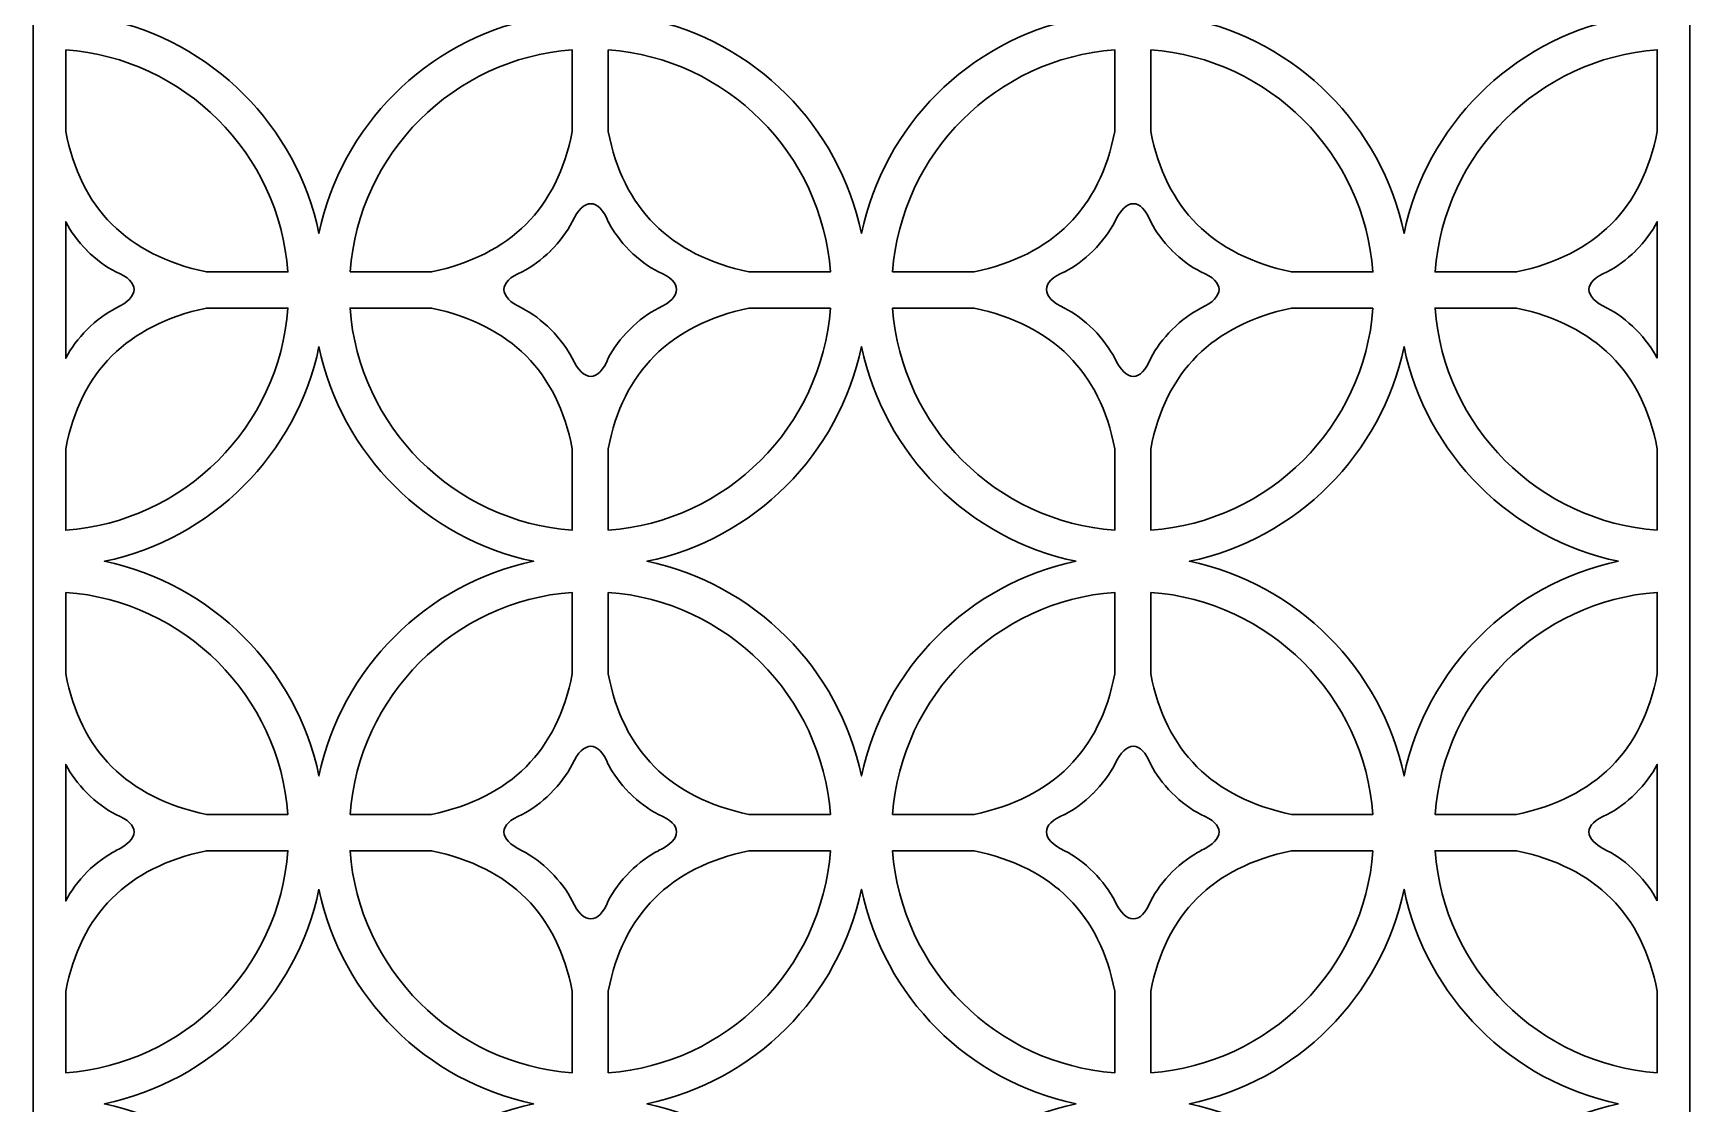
# Model space of a CAD drawing. Header units: centimetres. Extents: x -27 to -21.1, y -2.9 to 9.
# Drawn here: x -27 to -21.08, y 3.05 to 6.88 of the extents above; entities that cross this region are included whole.
import ezdxf

# ---------------------------------------------------------------- set-up
doc = ezdxf.new("R2010")
doc.units = ezdxf.units.CM
doc.header["$MEASUREMENT"] = 0
doc.layers.add('layer 1', color=7, linetype='Continuous')

msp = doc.modelspace()

# ---------------------------------------------------------------- linework, layer by layer
at = {"layer": 'layer 1', "color": 250, "lineweight": 30}
for points, knots in [([(-21.08395, -2.83901), (-21.08395, -2.83901), (-21.08395, -2.7773), (-21.08395, -2.7773), (-21.08395, -2.7773), (-21.08395, -2.7773), (-21.08395, 8.88412), (-21.08395, 8.88412), (-21.08395, 8.88412), (-21.08395, 8.88412), (-21.08395, 9.00077), (-21.08395, 9.00077), (-21.08395, 9.00077), (-21.08395, 9.00077), (-21.2006, 9.00077), (-21.2006, 9.00077), (-21.2006, 9.00077), (-21.2006, 9.00077), (-26.88249, 9.00077), (-26.88249, 9.00077), (-26.88249, 9.00077), (-26.88249, 9.00077), (-26.99914, 9.00077), (-26.99914, 9.00077), (-26.99914, 9.00077), (-26.99914, 9.00077), (-26.99914, -2.89395), (-26.99914, -2.89395), (-26.99914, -2.89395), (-26.99914, -2.89395), (-26.88249, -2.89395), (-26.88249, -2.89395), (-26.88249, -2.89395), (-26.88249, -2.89395), (-21.08395, -2.89395), (-21.08395, -2.89395), (-21.08395, -2.89395), (-21.08395, -2.89395), (-21.08395, -2.83901), (-21.08395, -2.83901)], [0, 0, 0, 0, 0.0909091, 0.0909091, 0.0909091, 0.0909091, 0.1818182, 0.1818182, 0.1818182, 0.1818182, 0.2727273, 0.2727273, 0.2727273, 0.2727273, 0.3636364, 0.3636364, 0.3636364, 0.3636364, 0.4545455, 0.4545455, 0.4545455, 0.4545455, 0.5454545, 0.5454545, 0.5454545, 0.5454545, 0.6363636, 0.6363636, 0.6363636, 0.6363636, 0.7272727, 0.7272727, 0.7272727, 0.7272727, 0.8181818, 0.8181818, 0.8181818, 0.8181818, 1, 1, 1, 1]), ([(-25.97855, 7.6927), (-25.89875, 7.30869), (-25.59629, 7.00619), (-25.21228, 6.92638), (-25.21228, 6.92638), (-25.59629, 6.84657), (-25.89875, 6.54406), (-25.97855, 6.16006), (-25.97855, 6.16006), (-26.05834, 6.54409), (-26.36085, 6.84656), (-26.74488, 6.92637), (-26.74488, 6.92637), (-26.36085, 7.00616), (-26.05834, 7.30866), (-25.97855, 7.6927)], [0, 0, 0, 0, 0.2, 0.2, 0.2, 0.2, 0.4, 0.4, 0.4, 0.4, 0.6, 0.6, 0.6, 0.6, 1, 1, 1, 1]), ([(-23.27524, 6.92637), (-23.65925, 6.84656), (-23.96177, 6.54409), (-24.04156, 6.16006), (-24.04156, 6.16006), (-24.12136, 6.54406), (-24.42382, 6.84657), (-24.80783, 6.92638), (-24.80783, 6.92638), (-24.42382, 7.00619), (-24.12136, 7.30869), (-24.04156, 7.6927), (-24.04156, 7.6927), (-23.96177, 7.30867), (-23.65926, 7.00616), (-23.27524, 6.92637)], [0, 0, 0, 0, 0.2, 0.2, 0.2, 0.2, 0.4, 0.4, 0.4, 0.4, 0.6, 0.6, 0.6, 0.6, 1, 1, 1, 1]), ([(-21.33823, 6.92637), (-21.72224, 6.84656), (-22.02476, 6.54409), (-22.10455, 6.16006), (-22.10455, 6.16006), (-22.18435, 6.54406), (-22.48681, 6.84657), (-22.87082, 6.92638), (-22.87082, 6.92638), (-22.48681, 7.00619), (-22.18435, 7.30869), (-22.10455, 7.6927), (-22.10455, 7.6927), (-22.02475, 7.30867), (-21.72225, 7.00616), (-21.33823, 6.92637)], [0, 0, 0, 0, 0.2, 0.2, 0.2, 0.2, 0.4, 0.4, 0.4, 0.4, 0.6, 0.6, 0.6, 0.6, 1, 1, 1, 1]), ([(-26.88249, 6.81555), (-26.45903, 6.78409), (-26.12083, 6.4459), (-26.08938, 6.02244), (-26.08938, 6.02244), (-26.08938, 6.02244), (-26.3806, 6.02244), (-26.3806, 6.02244), (-26.3806, 6.02244), (-26.66291, 6.08249), (-26.8302, 6.24978), (-26.88249, 6.52434), (-26.88249, 6.52434), (-26.88249, 6.52434), (-26.88249, 6.81555), (-26.88249, 6.81555)], [0, 0, 0, 0, 0.2, 0.2, 0.2, 0.2, 0.4, 0.4, 0.4, 0.4, 0.6, 0.6, 0.6, 0.6, 1, 1, 1, 1]), ([(-25.86771, 6.02244), (-25.86771, 6.02244), (-25.5765, 6.02244), (-25.5765, 6.02244), (-25.5765, 6.02244), (-25.2942, 6.08249), (-25.1269, 6.24978), (-25.07461, 6.52434), (-25.07461, 6.52434), (-25.07461, 6.52434), (-25.07461, 6.81555), (-25.07461, 6.81555), (-25.07461, 6.81555), (-25.49807, 6.78409), (-25.83626, 6.4459), (-25.86771, 6.02244)], [0, 0, 0, 0, 0.2, 0.2, 0.2, 0.2, 0.4, 0.4, 0.4, 0.4, 0.6, 0.6, 0.6, 0.6, 1, 1, 1, 1]), ([(-24.94548, 6.81555), (-24.94548, 6.81555), (-24.94548, 6.52434), (-24.94548, 6.52434), (-24.94548, 6.52434), (-24.89319, 6.24978), (-24.7259, 6.08249), (-24.44359, 6.02244), (-24.44359, 6.02244), (-24.44359, 6.02244), (-24.15237, 6.02244), (-24.15237, 6.02244), (-24.15237, 6.02244), (-24.18383, 6.4459), (-24.52202, 6.78409), (-24.94548, 6.81555)], [0, 0, 0, 0, 0.2, 0.2, 0.2, 0.2, 0.4, 0.4, 0.4, 0.4, 0.6, 0.6, 0.6, 0.6, 1, 1, 1, 1]), ([(-23.9307, 6.02244), (-23.9307, 6.02244), (-23.6395, 6.02244), (-23.6395, 6.02244), (-23.6395, 6.02244), (-23.35719, 6.08249), (-23.1899, 6.24978), (-23.13761, 6.52434), (-23.13761, 6.52434), (-23.13761, 6.52434), (-23.13761, 6.81555), (-23.13761, 6.81555), (-23.13761, 6.81555), (-23.56106, 6.78409), (-23.89925, 6.4459), (-23.9307, 6.02244)], [0, 0, 0, 0, 0.2, 0.2, 0.2, 0.2, 0.4, 0.4, 0.4, 0.4, 0.6, 0.6, 0.6, 0.6, 1, 1, 1, 1]), ([(-23.00847, 6.81555), (-23.00847, 6.81555), (-23.00847, 6.52434), (-23.00847, 6.52434), (-23.00847, 6.52434), (-22.95618, 6.24978), (-22.78889, 6.08249), (-22.50658, 6.02244), (-22.50658, 6.02244), (-22.50658, 6.02244), (-22.21537, 6.02244), (-22.21537, 6.02244), (-22.21537, 6.02244), (-22.24682, 6.4459), (-22.58501, 6.78409), (-23.00847, 6.81555)], [0, 0, 0, 0, 0.2, 0.2, 0.2, 0.2, 0.4, 0.4, 0.4, 0.4, 0.6, 0.6, 0.6, 0.6, 1, 1, 1, 1]), ([(-21.2006, 6.52434), (-21.25289, 6.24978), (-21.42018, 6.08249), (-21.70249, 6.02244), (-21.70249, 6.02244), (-21.70249, 6.02244), (-21.9937, 6.02244), (-21.9937, 6.02244), (-21.9937, 6.02244), (-21.96224, 6.4459), (-21.62405, 6.78409), (-21.2006, 6.81555), (-21.2006, 6.81555), (-21.2006, 6.81555), (-21.2006, 6.52434), (-21.2006, 6.52434)], [0, 0, 0, 0, 0.2, 0.2, 0.2, 0.2, 0.4, 0.4, 0.4, 0.4, 0.6, 0.6, 0.6, 0.6, 1, 1, 1, 1]), ([(-25.07461, 6.2015), (-25.0338, 6.28757), (-24.98065, 6.28779), (-24.94548, 6.2015), (-24.94548, 6.2015), (-24.94548, 6.2015), (-24.94547, 6.20148), (-24.94547, 6.20148), (-24.94547, 6.20148), (-24.94547, 6.20148), (-24.94547, 6.2015), (-24.94547, 6.2015), (-24.94547, 6.2015), (-24.94547, 6.2015), (-24.94511, 6.20076), (-24.94511, 6.20076), (-24.94511, 6.20076), (-24.92813, 6.16729), (-24.90194, 6.13173), (-24.87084, 6.10009), (-24.87084, 6.10009), (-24.87084, 6.10009), (-24.87083, 6.10007), (-24.87083, 6.10007), (-24.87083, 6.10007), (-24.87083, 6.10007), (-24.87035, 6.09958), (-24.87035, 6.09958), (-24.87035, 6.09958), (-24.83785, 6.06718), (-24.80098, 6.03986), (-24.76641, 6.02245), (-24.76641, 6.02245), (-24.68012, 5.98729), (-24.68035, 5.93414), (-24.76641, 5.89332), (-24.76641, 5.89332), (-24.76641, 5.89332), (-24.76641, 5.89331), (-24.76641, 5.89331), (-24.76641, 5.89331), (-24.76641, 5.89331), (-24.76644, 5.8933), (-24.76644, 5.8933), (-24.76644, 5.8933), (-24.76644, 5.8933), (-24.76643, 5.8933), (-24.76643, 5.8933), (-24.76643, 5.8933), (-24.80047, 5.8761), (-24.83685, 5.84931), (-24.86903, 5.81751), (-24.86903, 5.81751), (-24.90114, 5.78517), (-24.92818, 5.74859), (-24.94546, 5.71426), (-24.94546, 5.71426), (-24.98063, 5.62796), (-25.03377, 5.62819), (-25.07459, 5.71426), (-25.07459, 5.71426), (-25.07459, 5.71426), (-25.0746, 5.71426), (-25.0746, 5.71426), (-25.0746, 5.71426), (-25.0746, 5.71426), (-25.07461, 5.71428), (-25.07461, 5.71428), (-25.07461, 5.71428), (-25.07461, 5.71428), (-25.07461, 5.71427), (-25.07461, 5.71427), (-25.07461, 5.71427), (-25.09182, 5.74832), (-25.11861, 5.78469), (-25.15041, 5.81687), (-25.15041, 5.81687), (-25.18275, 5.84899), (-25.21933, 5.87602), (-25.25366, 5.8933), (-25.25366, 5.8933), (-25.33973, 5.93412), (-25.33995, 5.98727), (-25.25366, 6.02244), (-25.25366, 6.02244), (-25.25366, 6.02244), (-25.25364, 6.02244), (-25.25364, 6.02244), (-25.25364, 6.02244), (-25.25364, 6.02244), (-25.25366, 6.02244), (-25.25366, 6.02244), (-25.25366, 6.02244), (-25.25366, 6.02244), (-25.25293, 6.0228), (-25.25293, 6.0228), (-25.25293, 6.0228), (-25.21945, 6.03976), (-25.18389, 6.06597), (-25.15223, 6.09708), (-25.15223, 6.09708), (-25.15223, 6.09708), (-25.15218, 6.09713), (-25.15218, 6.09713), (-25.15218, 6.09713), (-25.15218, 6.09713), (-25.15172, 6.0976), (-25.15172, 6.0976), (-25.15172, 6.0976), (-25.1193, 6.13011), (-25.09201, 6.16694), (-25.07461, 6.2015)], [0, 0, 0, 0, 0.0344828, 0.0344828, 0.0344828, 0.0344828, 0.0689655, 0.0689655, 0.0689655, 0.0689655, 0.1034483, 0.1034483, 0.1034483, 0.1034483, 0.137931, 0.137931, 0.137931, 0.137931, 0.1724138, 0.1724138, 0.1724138, 0.1724138, 0.2068966, 0.2068966, 0.2068966, 0.2068966, 0.2413793, 0.2413793, 0.2413793, 0.2413793, 0.2758621, 0.2758621, 0.2758621, 0.2758621, 0.3103448, 0.3103448, 0.3103448, 0.3103448, 0.3448276, 0.3448276, 0.3448276, 0.3448276, 0.3793103, 0.3793103, 0.3793103, 0.3793103, 0.4137931, 0.4137931, 0.4137931, 0.4137931, 0.4482759, 0.4482759, 0.4482759, 0.4482759, 0.4827586, 0.4827586, 0.4827586, 0.4827586, 0.5172414, 0.5172414, 0.5172414, 0.5172414, 0.5517241, 0.5517241, 0.5517241, 0.5517241, 0.5862069, 0.5862069, 0.5862069, 0.5862069, 0.6206897, 0.6206897, 0.6206897, 0.6206897, 0.6551724, 0.6551724, 0.6551724, 0.6551724, 0.6896552, 0.6896552, 0.6896552, 0.6896552, 0.7241379, 0.7241379, 0.7241379, 0.7241379, 0.7586207, 0.7586207, 0.7586207, 0.7586207, 0.7931034, 0.7931034, 0.7931034, 0.7931034, 0.8275862, 0.8275862, 0.8275862, 0.8275862, 0.862069, 0.862069, 0.862069, 0.862069, 0.8965517, 0.8965517, 0.8965517, 0.8965517, 0.9310345, 0.9310345, 0.9310345, 0.9310345, 1, 1, 1, 1]), ([(-23.13761, 6.2015), (-23.09679, 6.28757), (-23.04364, 6.28779), (-23.00847, 6.2015), (-23.00847, 6.2015), (-23.00847, 6.2015), (-23.00846, 6.20148), (-23.00846, 6.20148), (-23.00846, 6.20148), (-23.00846, 6.20148), (-23.00846, 6.2015), (-23.00846, 6.2015), (-23.00846, 6.2015), (-23.00846, 6.2015), (-23.0081, 6.20076), (-23.0081, 6.20076), (-23.0081, 6.20076), (-22.99113, 6.16729), (-22.96494, 6.13173), (-22.93383, 6.10009), (-22.93383, 6.10009), (-22.93383, 6.10009), (-22.93382, 6.10007), (-22.93382, 6.10007), (-22.93382, 6.10007), (-22.93382, 6.10007), (-22.93334, 6.09958), (-22.93334, 6.09958), (-22.93334, 6.09958), (-22.90084, 6.06718), (-22.86397, 6.03986), (-22.82941, 6.02245), (-22.82941, 6.02245), (-22.74311, 5.98729), (-22.74334, 5.93414), (-22.82941, 5.89332), (-22.82941, 5.89332), (-22.82941, 5.89332), (-22.82941, 5.89331), (-22.82941, 5.89331), (-22.82941, 5.89331), (-22.82941, 5.89331), (-22.82943, 5.8933), (-22.82943, 5.8933), (-22.82943, 5.8933), (-22.82943, 5.8933), (-22.82942, 5.8933), (-22.82942, 5.8933), (-22.82942, 5.8933), (-22.86347, 5.8761), (-22.89984, 5.84931), (-22.93202, 5.81751), (-22.93202, 5.81751), (-22.96414, 5.78517), (-22.99117, 5.74859), (-23.00845, 5.71426), (-23.00845, 5.71426), (-23.04362, 5.62796), (-23.09677, 5.62819), (-23.13759, 5.71426), (-23.13759, 5.71426), (-23.13759, 5.71426), (-23.1376, 5.71426), (-23.1376, 5.71426), (-23.1376, 5.71426), (-23.1376, 5.71426), (-23.13761, 5.71428), (-23.13761, 5.71428), (-23.13761, 5.71428), (-23.13761, 5.71428), (-23.13761, 5.71427), (-23.13761, 5.71427), (-23.13761, 5.71427), (-23.15481, 5.74832), (-23.1816, 5.78469), (-23.2134, 5.81687), (-23.2134, 5.81687), (-23.24573, 5.84899), (-23.28232, 5.87602), (-23.31665, 5.8933), (-23.31665, 5.8933), (-23.40272, 5.93412), (-23.40294, 5.98727), (-23.31665, 6.02244), (-23.31665, 6.02244), (-23.31665, 6.02244), (-23.31663, 6.02244), (-23.31663, 6.02244), (-23.31663, 6.02244), (-23.31663, 6.02244), (-23.31665, 6.02244), (-23.31665, 6.02244), (-23.31665, 6.02244), (-23.31665, 6.02244), (-23.31592, 6.0228), (-23.31592, 6.0228), (-23.31592, 6.0228), (-23.28244, 6.03976), (-23.24688, 6.06597), (-23.21522, 6.09708), (-23.21522, 6.09708), (-23.21522, 6.09708), (-23.21517, 6.09713), (-23.21517, 6.09713), (-23.21517, 6.09713), (-23.21517, 6.09713), (-23.21471, 6.0976), (-23.21471, 6.0976), (-23.21471, 6.0976), (-23.18229, 6.13011), (-23.15501, 6.16694), (-23.13761, 6.2015)], [0, 0, 0, 0, 0.0344828, 0.0344828, 0.0344828, 0.0344828, 0.0689655, 0.0689655, 0.0689655, 0.0689655, 0.1034483, 0.1034483, 0.1034483, 0.1034483, 0.137931, 0.137931, 0.137931, 0.137931, 0.1724138, 0.1724138, 0.1724138, 0.1724138, 0.2068966, 0.2068966, 0.2068966, 0.2068966, 0.2413793, 0.2413793, 0.2413793, 0.2413793, 0.2758621, 0.2758621, 0.2758621, 0.2758621, 0.3103448, 0.3103448, 0.3103448, 0.3103448, 0.3448276, 0.3448276, 0.3448276, 0.3448276, 0.3793103, 0.3793103, 0.3793103, 0.3793103, 0.4137931, 0.4137931, 0.4137931, 0.4137931, 0.4482759, 0.4482759, 0.4482759, 0.4482759, 0.4827586, 0.4827586, 0.4827586, 0.4827586, 0.5172414, 0.5172414, 0.5172414, 0.5172414, 0.5517241, 0.5517241, 0.5517241, 0.5517241, 0.5862069, 0.5862069, 0.5862069, 0.5862069, 0.6206897, 0.6206897, 0.6206897, 0.6206897, 0.6551724, 0.6551724, 0.6551724, 0.6551724, 0.6896552, 0.6896552, 0.6896552, 0.6896552, 0.7241379, 0.7241379, 0.7241379, 0.7241379, 0.7586207, 0.7586207, 0.7586207, 0.7586207, 0.7931034, 0.7931034, 0.7931034, 0.7931034, 0.8275862, 0.8275862, 0.8275862, 0.8275862, 0.862069, 0.862069, 0.862069, 0.862069, 0.8965517, 0.8965517, 0.8965517, 0.8965517, 0.9310345, 0.9310345, 0.9310345, 0.9310345, 1, 1, 1, 1]), ([(-26.88249, 6.2015), (-26.88249, 6.2015), (-26.88248, 6.20148), (-26.88248, 6.20148), (-26.88248, 6.20148), (-26.88248, 6.20148), (-26.88248, 6.2015), (-26.88248, 6.2015), (-26.88248, 6.2015), (-26.88248, 6.2015), (-26.88211, 6.20076), (-26.88211, 6.20076), (-26.88211, 6.20076), (-26.86514, 6.16729), (-26.83895, 6.13173), (-26.80785, 6.10009), (-26.80785, 6.10009), (-26.80785, 6.10009), (-26.80784, 6.10007), (-26.80784, 6.10007), (-26.80784, 6.10007), (-26.80784, 6.10007), (-26.80735, 6.09958), (-26.80735, 6.09958), (-26.80735, 6.09958), (-26.77486, 6.06718), (-26.73799, 6.03986), (-26.70342, 6.02245), (-26.70342, 6.02245), (-26.61713, 5.98729), (-26.61736, 5.93414), (-26.70342, 5.89332), (-26.70342, 5.89332), (-26.70342, 5.89332), (-26.70342, 5.89331), (-26.70342, 5.89331), (-26.70342, 5.89331), (-26.70342, 5.89331), (-26.70344, 5.8933), (-26.70344, 5.8933), (-26.70344, 5.8933), (-26.70344, 5.8933), (-26.70343, 5.8933), (-26.70343, 5.8933), (-26.70343, 5.8933), (-26.73748, 5.8761), (-26.77386, 5.84931), (-26.80604, 5.81751), (-26.80604, 5.81751), (-26.83815, 5.78517), (-26.86518, 5.74859), (-26.88247, 5.71426), (-26.88247, 5.71426), (-26.88247, 5.71426), (-26.88249, 5.7142), (-26.88249, 5.7142), (-26.88249, 5.7142), (-26.88249, 5.7142), (-26.88249, 6.2015), (-26.88249, 6.2015)], [0, 0, 0, 0, 0.0625, 0.0625, 0.0625, 0.0625, 0.125, 0.125, 0.125, 0.125, 0.1875, 0.1875, 0.1875, 0.1875, 0.25, 0.25, 0.25, 0.25, 0.3125, 0.3125, 0.3125, 0.3125, 0.375, 0.375, 0.375, 0.375, 0.4375, 0.4375, 0.4375, 0.4375, 0.5, 0.5, 0.5, 0.5, 0.5625, 0.5625, 0.5625, 0.5625, 0.625, 0.625, 0.625, 0.625, 0.6875, 0.6875, 0.6875, 0.6875, 0.75, 0.75, 0.75, 0.75, 0.8125, 0.8125, 0.8125, 0.8125, 0.875, 0.875, 0.875, 0.875, 1, 1, 1, 1]), ([(-21.2006, 5.71427), (-21.21781, 5.74832), (-21.24459, 5.78469), (-21.27639, 5.81687), (-21.27639, 5.81687), (-21.30873, 5.84899), (-21.34532, 5.87602), (-21.37964, 5.8933), (-21.37964, 5.8933), (-21.46571, 5.93412), (-21.46594, 5.98727), (-21.37964, 6.02244), (-21.37964, 6.02244), (-21.37964, 6.02244), (-21.37962, 6.02244), (-21.37962, 6.02244), (-21.37962, 6.02244), (-21.37962, 6.02244), (-21.37964, 6.02244), (-21.37964, 6.02244), (-21.37964, 6.02244), (-21.37964, 6.02244), (-21.37891, 6.0228), (-21.37891, 6.0228), (-21.37891, 6.0228), (-21.34543, 6.03976), (-21.30988, 6.06597), (-21.27822, 6.09708), (-21.27822, 6.09708), (-21.27822, 6.09708), (-21.27816, 6.09713), (-21.27816, 6.09713), (-21.27816, 6.09713), (-21.27816, 6.09713), (-21.2777, 6.0976), (-21.2777, 6.0976), (-21.2777, 6.0976), (-21.24528, 6.13011), (-21.218, 6.16694), (-21.2006, 6.2015), (-21.2006, 6.2015), (-21.2006, 6.2015), (-21.2006, 5.71427), (-21.2006, 5.71427)], [0, 0, 0, 0, 0.0833333, 0.0833333, 0.0833333, 0.0833333, 0.1666667, 0.1666667, 0.1666667, 0.1666667, 0.25, 0.25, 0.25, 0.25, 0.3333333, 0.3333333, 0.3333333, 0.3333333, 0.4166667, 0.4166667, 0.4166667, 0.4166667, 0.5, 0.5, 0.5, 0.5, 0.5833333, 0.5833333, 0.5833333, 0.5833333, 0.6666667, 0.6666667, 0.6666667, 0.6666667, 0.75, 0.75, 0.75, 0.75, 0.8333333, 0.8333333, 0.8333333, 0.8333333, 1, 1, 1, 1]), ([(-26.88249, 5.39143), (-26.8302, 5.66598), (-26.66293, 5.83325), (-26.38065, 5.89331), (-26.38065, 5.89331), (-26.38065, 5.89331), (-26.08937, 5.89331), (-26.08937, 5.89331), (-26.08937, 5.89331), (-26.12081, 5.46984), (-26.45902, 5.13163), (-26.88249, 5.10017), (-26.88249, 5.10017), (-26.88249, 5.10017), (-26.88249, 5.39143), (-26.88249, 5.39143)], [0, 0, 0, 0, 0.2, 0.2, 0.2, 0.2, 0.4, 0.4, 0.4, 0.4, 0.6, 0.6, 0.6, 0.6, 1, 1, 1, 1]), ([(-25.07461, 5.39143), (-25.1269, 5.66598), (-25.29418, 5.83325), (-25.57645, 5.89331), (-25.57645, 5.89331), (-25.57645, 5.89331), (-25.86772, 5.89331), (-25.86772, 5.89331), (-25.86772, 5.89331), (-25.83628, 5.46984), (-25.49808, 5.13163), (-25.07461, 5.10017), (-25.07461, 5.10017), (-25.07461, 5.10017), (-25.07461, 5.39143), (-25.07461, 5.39143)], [0, 0, 0, 0, 0.2, 0.2, 0.2, 0.2, 0.4, 0.4, 0.4, 0.4, 0.6, 0.6, 0.6, 0.6, 1, 1, 1, 1]), ([(-24.15236, 5.89331), (-24.15236, 5.89331), (-24.44365, 5.89331), (-24.44365, 5.89331), (-24.44365, 5.89331), (-24.72592, 5.83325), (-24.89319, 5.66598), (-24.94548, 5.39143), (-24.94548, 5.39143), (-24.94548, 5.39143), (-24.94548, 5.10017), (-24.94548, 5.10017), (-24.94548, 5.10017), (-24.52201, 5.13163), (-24.18381, 5.46984), (-24.15236, 5.89331)], [0, 0, 0, 0, 0.2, 0.2, 0.2, 0.2, 0.4, 0.4, 0.4, 0.4, 0.6, 0.6, 0.6, 0.6, 1, 1, 1, 1]), ([(-23.13761, 5.39143), (-23.1899, 5.66598), (-23.35717, 5.83325), (-23.63944, 5.89331), (-23.63944, 5.89331), (-23.63944, 5.89331), (-23.93071, 5.89331), (-23.93071, 5.89331), (-23.93071, 5.89331), (-23.89927, 5.46984), (-23.56107, 5.13163), (-23.13761, 5.10017), (-23.13761, 5.10017), (-23.13761, 5.10017), (-23.13761, 5.39143), (-23.13761, 5.39143)], [0, 0, 0, 0, 0.2, 0.2, 0.2, 0.2, 0.4, 0.4, 0.4, 0.4, 0.6, 0.6, 0.6, 0.6, 1, 1, 1, 1]), ([(-22.21535, 5.89331), (-22.21535, 5.89331), (-22.50663, 5.89331), (-22.50663, 5.89331), (-22.50663, 5.89331), (-22.78891, 5.83325), (-22.95618, 5.66598), (-23.00847, 5.39143), (-23.00847, 5.39143), (-23.00847, 5.39143), (-23.00847, 5.10017), (-23.00847, 5.10017), (-23.00847, 5.10017), (-22.585, 5.13163), (-22.2468, 5.46984), (-22.21535, 5.89331)], [0, 0, 0, 0, 0.2, 0.2, 0.2, 0.2, 0.4, 0.4, 0.4, 0.4, 0.6, 0.6, 0.6, 0.6, 1, 1, 1, 1]), ([(-21.2006, 5.10017), (-21.62406, 5.13163), (-21.96227, 5.46984), (-21.99371, 5.89331), (-21.99371, 5.89331), (-21.99371, 5.89331), (-21.70243, 5.89331), (-21.70243, 5.89331), (-21.70243, 5.89331), (-21.42016, 5.83325), (-21.25289, 5.66598), (-21.2006, 5.39143), (-21.2006, 5.39143), (-21.2006, 5.39143), (-21.2006, 5.10017), (-21.2006, 5.10017)], [0, 0, 0, 0, 0.2, 0.2, 0.2, 0.2, 0.4, 0.4, 0.4, 0.4, 0.6, 0.6, 0.6, 0.6, 1, 1, 1, 1]), ([(-25.97855, 5.75569), (-25.89875, 5.37168), (-25.59629, 5.06918), (-25.21228, 4.98937), (-25.21228, 4.98937), (-25.59629, 4.90956), (-25.89875, 4.60706), (-25.97855, 4.22305), (-25.97855, 4.22305), (-26.05834, 4.60707), (-26.36085, 4.90956), (-26.74488, 4.98936), (-26.74488, 4.98936), (-26.36085, 5.06915), (-26.05834, 5.37166), (-25.97855, 5.75569)], [0, 0, 0, 0, 0.2, 0.2, 0.2, 0.2, 0.4, 0.4, 0.4, 0.4, 0.6, 0.6, 0.6, 0.6, 1, 1, 1, 1]), ([(-23.27524, 4.98936), (-23.65925, 4.90956), (-23.96177, 4.60707), (-24.04156, 4.22305), (-24.04156, 4.22305), (-24.12136, 4.60705), (-24.42382, 4.90956), (-24.80783, 4.98937), (-24.80783, 4.98937), (-24.42382, 5.06918), (-24.12136, 5.37168), (-24.04156, 5.75569), (-24.04156, 5.75569), (-23.96177, 5.37166), (-23.65926, 5.06915), (-23.27524, 4.98936)], [0, 0, 0, 0, 0.2, 0.2, 0.2, 0.2, 0.4, 0.4, 0.4, 0.4, 0.6, 0.6, 0.6, 0.6, 1, 1, 1, 1]), ([(-21.33823, 4.98936), (-21.72224, 4.90956), (-22.02476, 4.60707), (-22.10455, 4.22305), (-22.10455, 4.22305), (-22.18435, 4.60706), (-22.48681, 4.90956), (-22.87082, 4.98937), (-22.87082, 4.98937), (-22.48681, 5.06918), (-22.18435, 5.37168), (-22.10455, 5.75569), (-22.10455, 5.75569), (-22.02475, 5.37166), (-21.72225, 5.06915), (-21.33823, 4.98936)], [0, 0, 0, 0, 0.2, 0.2, 0.2, 0.2, 0.4, 0.4, 0.4, 0.4, 0.6, 0.6, 0.6, 0.6, 1, 1, 1, 1]), ([(-26.88249, 4.87855), (-26.45903, 4.84708), (-26.12083, 4.50889), (-26.08938, 4.08544), (-26.08938, 4.08544), (-26.08938, 4.08544), (-26.3806, 4.08544), (-26.3806, 4.08544), (-26.3806, 4.08544), (-26.66291, 4.14548), (-26.8302, 4.31277), (-26.88249, 4.58733), (-26.88249, 4.58733), (-26.88249, 4.58733), (-26.88249, 4.87855), (-26.88249, 4.87855)], [0, 0, 0, 0, 0.2, 0.2, 0.2, 0.2, 0.4, 0.4, 0.4, 0.4, 0.6, 0.6, 0.6, 0.6, 1, 1, 1, 1]), ([(-25.86771, 4.08544), (-25.86771, 4.08544), (-25.5765, 4.08544), (-25.5765, 4.08544), (-25.5765, 4.08544), (-25.2942, 4.14548), (-25.1269, 4.31277), (-25.07461, 4.58733), (-25.07461, 4.58733), (-25.07461, 4.58733), (-25.07461, 4.87855), (-25.07461, 4.87855), (-25.07461, 4.87855), (-25.49807, 4.84708), (-25.83626, 4.50889), (-25.86771, 4.08544)], [0, 0, 0, 0, 0.2, 0.2, 0.2, 0.2, 0.4, 0.4, 0.4, 0.4, 0.6, 0.6, 0.6, 0.6, 1, 1, 1, 1]), ([(-24.94548, 4.87855), (-24.94548, 4.87855), (-24.94548, 4.58733), (-24.94548, 4.58733), (-24.94548, 4.58733), (-24.89319, 4.31277), (-24.7259, 4.14548), (-24.44359, 4.08544), (-24.44359, 4.08544), (-24.44359, 4.08544), (-24.15237, 4.08544), (-24.15237, 4.08544), (-24.15237, 4.08544), (-24.18383, 4.50889), (-24.52202, 4.84708), (-24.94548, 4.87855)], [0, 0, 0, 0, 0.2, 0.2, 0.2, 0.2, 0.4, 0.4, 0.4, 0.4, 0.6, 0.6, 0.6, 0.6, 1, 1, 1, 1]), ([(-23.9307, 4.08544), (-23.9307, 4.08544), (-23.6395, 4.08544), (-23.6395, 4.08544), (-23.6395, 4.08544), (-23.35719, 4.14548), (-23.1899, 4.31277), (-23.13761, 4.58733), (-23.13761, 4.58733), (-23.13761, 4.58733), (-23.13761, 4.87855), (-23.13761, 4.87855), (-23.13761, 4.87855), (-23.56106, 4.84708), (-23.89925, 4.50889), (-23.9307, 4.08544)], [0, 0, 0, 0, 0.2, 0.2, 0.2, 0.2, 0.4, 0.4, 0.4, 0.4, 0.6, 0.6, 0.6, 0.6, 1, 1, 1, 1]), ([(-23.00847, 4.87855), (-23.00847, 4.87855), (-23.00847, 4.58733), (-23.00847, 4.58733), (-23.00847, 4.58733), (-22.95618, 4.31277), (-22.78889, 4.14548), (-22.50658, 4.08544), (-22.50658, 4.08544), (-22.50658, 4.08544), (-22.21537, 4.08544), (-22.21537, 4.08544), (-22.21537, 4.08544), (-22.24682, 4.50889), (-22.58501, 4.84708), (-23.00847, 4.87855)], [0, 0, 0, 0, 0.2, 0.2, 0.2, 0.2, 0.4, 0.4, 0.4, 0.4, 0.6, 0.6, 0.6, 0.6, 1, 1, 1, 1]), ([(-21.2006, 4.58733), (-21.25289, 4.31277), (-21.42018, 4.14548), (-21.70249, 4.08544), (-21.70249, 4.08544), (-21.70249, 4.08544), (-21.9937, 4.08544), (-21.9937, 4.08544), (-21.9937, 4.08544), (-21.96224, 4.50889), (-21.62405, 4.84708), (-21.2006, 4.87855), (-21.2006, 4.87855), (-21.2006, 4.87855), (-21.2006, 4.58733), (-21.2006, 4.58733)], [0, 0, 0, 0, 0.2, 0.2, 0.2, 0.2, 0.4, 0.4, 0.4, 0.4, 0.6, 0.6, 0.6, 0.6, 1, 1, 1, 1]), ([(-25.07461, 4.26449), (-25.0338, 4.35056), (-24.98065, 4.35078), (-24.94548, 4.26449), (-24.94548, 4.26449), (-24.94548, 4.26449), (-24.94547, 4.26447), (-24.94547, 4.26447), (-24.94547, 4.26447), (-24.94547, 4.26447), (-24.94547, 4.26449), (-24.94547, 4.26449), (-24.94547, 4.26449), (-24.94547, 4.26449), (-24.94511, 4.26375), (-24.94511, 4.26375), (-24.94511, 4.26375), (-24.92813, 4.23028), (-24.90194, 4.19472), (-24.87084, 4.16308), (-24.87084, 4.16308), (-24.87084, 4.16308), (-24.87083, 4.16306), (-24.87083, 4.16306), (-24.87083, 4.16306), (-24.87083, 4.16306), (-24.87035, 4.16257), (-24.87035, 4.16257), (-24.87035, 4.16257), (-24.83785, 4.13017), (-24.80098, 4.10285), (-24.76641, 4.08545), (-24.76641, 4.08545), (-24.68012, 4.05028), (-24.68035, 3.99713), (-24.76641, 3.95631), (-24.76641, 3.95631), (-24.76641, 3.95631), (-24.76641, 3.9563), (-24.76641, 3.9563), (-24.76641, 3.9563), (-24.76641, 3.9563), (-24.76644, 3.95629), (-24.76644, 3.95629), (-24.76644, 3.95629), (-24.76644, 3.95629), (-24.76643, 3.95629), (-24.76643, 3.95629), (-24.76643, 3.95629), (-24.80047, 3.93909), (-24.83685, 3.9123), (-24.86903, 3.8805), (-24.86903, 3.8805), (-24.90114, 3.84817), (-24.92818, 3.81158), (-24.94546, 3.77725), (-24.94546, 3.77725), (-24.98063, 3.69095), (-25.03377, 3.69118), (-25.07459, 3.77725), (-25.07459, 3.77725), (-25.07459, 3.77725), (-25.0746, 3.77725), (-25.0746, 3.77725), (-25.0746, 3.77725), (-25.0746, 3.77725), (-25.07461, 3.77727), (-25.07461, 3.77727), (-25.07461, 3.77727), (-25.07461, 3.77727), (-25.07461, 3.77726), (-25.07461, 3.77726), (-25.07461, 3.77726), (-25.09182, 3.81131), (-25.11861, 3.84768), (-25.15041, 3.87987), (-25.15041, 3.87987), (-25.18275, 3.91198), (-25.21933, 3.93901), (-25.25366, 3.95629), (-25.25366, 3.95629), (-25.33973, 3.99711), (-25.33995, 4.05026), (-25.25366, 4.08543), (-25.25366, 4.08543), (-25.25366, 4.08543), (-25.25364, 4.08544), (-25.25364, 4.08544), (-25.25364, 4.08544), (-25.25364, 4.08544), (-25.25366, 4.08544), (-25.25366, 4.08544), (-25.25366, 4.08544), (-25.25366, 4.08544), (-25.25293, 4.08579), (-25.25293, 4.08579), (-25.25293, 4.08579), (-25.21945, 4.10275), (-25.18389, 4.12897), (-25.15223, 4.16008), (-25.15223, 4.16008), (-25.15223, 4.16008), (-25.15218, 4.16012), (-25.15218, 4.16012), (-25.15218, 4.16012), (-25.15218, 4.16012), (-25.15172, 4.1606), (-25.15172, 4.1606), (-25.15172, 4.1606), (-25.1193, 4.1931), (-25.09201, 4.22993), (-25.07461, 4.26449)], [0, 0, 0, 0, 0.0344828, 0.0344828, 0.0344828, 0.0344828, 0.0689655, 0.0689655, 0.0689655, 0.0689655, 0.1034483, 0.1034483, 0.1034483, 0.1034483, 0.137931, 0.137931, 0.137931, 0.137931, 0.1724138, 0.1724138, 0.1724138, 0.1724138, 0.2068966, 0.2068966, 0.2068966, 0.2068966, 0.2413793, 0.2413793, 0.2413793, 0.2413793, 0.2758621, 0.2758621, 0.2758621, 0.2758621, 0.3103448, 0.3103448, 0.3103448, 0.3103448, 0.3448276, 0.3448276, 0.3448276, 0.3448276, 0.3793103, 0.3793103, 0.3793103, 0.3793103, 0.4137931, 0.4137931, 0.4137931, 0.4137931, 0.4482759, 0.4482759, 0.4482759, 0.4482759, 0.4827586, 0.4827586, 0.4827586, 0.4827586, 0.5172414, 0.5172414, 0.5172414, 0.5172414, 0.5517241, 0.5517241, 0.5517241, 0.5517241, 0.5862069, 0.5862069, 0.5862069, 0.5862069, 0.6206897, 0.6206897, 0.6206897, 0.6206897, 0.6551724, 0.6551724, 0.6551724, 0.6551724, 0.6896552, 0.6896552, 0.6896552, 0.6896552, 0.7241379, 0.7241379, 0.7241379, 0.7241379, 0.7586207, 0.7586207, 0.7586207, 0.7586207, 0.7931034, 0.7931034, 0.7931034, 0.7931034, 0.8275862, 0.8275862, 0.8275862, 0.8275862, 0.862069, 0.862069, 0.862069, 0.862069, 0.8965517, 0.8965517, 0.8965517, 0.8965517, 0.9310345, 0.9310345, 0.9310345, 0.9310345, 1, 1, 1, 1]), ([(-23.13761, 4.26449), (-23.09679, 4.35056), (-23.04364, 4.35078), (-23.00847, 4.26449), (-23.00847, 4.26449), (-23.00847, 4.26449), (-23.00846, 4.26447), (-23.00846, 4.26447), (-23.00846, 4.26447), (-23.00846, 4.26447), (-23.00846, 4.26449), (-23.00846, 4.26449), (-23.00846, 4.26449), (-23.00846, 4.26449), (-23.0081, 4.26375), (-23.0081, 4.26375), (-23.0081, 4.26375), (-22.99113, 4.23028), (-22.96494, 4.19472), (-22.93383, 4.16308), (-22.93383, 4.16308), (-22.93383, 4.16308), (-22.93382, 4.16306), (-22.93382, 4.16306), (-22.93382, 4.16306), (-22.93382, 4.16306), (-22.93334, 4.16257), (-22.93334, 4.16257), (-22.93334, 4.16257), (-22.90084, 4.13017), (-22.86397, 4.10285), (-22.82941, 4.08545), (-22.82941, 4.08545), (-22.74311, 4.05028), (-22.74334, 3.99713), (-22.82941, 3.95631), (-22.82941, 3.95631), (-22.82941, 3.95631), (-22.82941, 3.9563), (-22.82941, 3.9563), (-22.82941, 3.9563), (-22.82941, 3.9563), (-22.82943, 3.95629), (-22.82943, 3.95629), (-22.82943, 3.95629), (-22.82943, 3.95629), (-22.82942, 3.95629), (-22.82942, 3.95629), (-22.82942, 3.95629), (-22.86347, 3.93909), (-22.89984, 3.9123), (-22.93202, 3.8805), (-22.93202, 3.8805), (-22.96414, 3.84817), (-22.99117, 3.81158), (-23.00845, 3.77725), (-23.00845, 3.77725), (-23.04362, 3.69095), (-23.09677, 3.69118), (-23.13759, 3.77725), (-23.13759, 3.77725), (-23.13759, 3.77725), (-23.1376, 3.77725), (-23.1376, 3.77725), (-23.1376, 3.77725), (-23.1376, 3.77725), (-23.13761, 3.77727), (-23.13761, 3.77727), (-23.13761, 3.77727), (-23.13761, 3.77727), (-23.13761, 3.77726), (-23.13761, 3.77726), (-23.13761, 3.77726), (-23.15481, 3.81131), (-23.1816, 3.84768), (-23.2134, 3.87987), (-23.2134, 3.87987), (-23.24573, 3.91198), (-23.28232, 3.93901), (-23.31665, 3.95629), (-23.31665, 3.95629), (-23.40272, 3.99711), (-23.40294, 4.05026), (-23.31665, 4.08543), (-23.31665, 4.08543), (-23.31665, 4.08543), (-23.31663, 4.08544), (-23.31663, 4.08544), (-23.31663, 4.08544), (-23.31663, 4.08544), (-23.31665, 4.08544), (-23.31665, 4.08544), (-23.31665, 4.08544), (-23.31665, 4.08544), (-23.31592, 4.08579), (-23.31592, 4.08579), (-23.31592, 4.08579), (-23.28244, 4.10275), (-23.24688, 4.12897), (-23.21522, 4.16008), (-23.21522, 4.16008), (-23.21522, 4.16008), (-23.21517, 4.16012), (-23.21517, 4.16012), (-23.21517, 4.16012), (-23.21517, 4.16012), (-23.21471, 4.1606), (-23.21471, 4.1606), (-23.21471, 4.1606), (-23.18229, 4.1931), (-23.15501, 4.22993), (-23.13761, 4.26449)], [0, 0, 0, 0, 0.0344828, 0.0344828, 0.0344828, 0.0344828, 0.0689655, 0.0689655, 0.0689655, 0.0689655, 0.1034483, 0.1034483, 0.1034483, 0.1034483, 0.137931, 0.137931, 0.137931, 0.137931, 0.1724138, 0.1724138, 0.1724138, 0.1724138, 0.2068966, 0.2068966, 0.2068966, 0.2068966, 0.2413793, 0.2413793, 0.2413793, 0.2413793, 0.2758621, 0.2758621, 0.2758621, 0.2758621, 0.3103448, 0.3103448, 0.3103448, 0.3103448, 0.3448276, 0.3448276, 0.3448276, 0.3448276, 0.3793103, 0.3793103, 0.3793103, 0.3793103, 0.4137931, 0.4137931, 0.4137931, 0.4137931, 0.4482759, 0.4482759, 0.4482759, 0.4482759, 0.4827586, 0.4827586, 0.4827586, 0.4827586, 0.5172414, 0.5172414, 0.5172414, 0.5172414, 0.5517241, 0.5517241, 0.5517241, 0.5517241, 0.5862069, 0.5862069, 0.5862069, 0.5862069, 0.6206897, 0.6206897, 0.6206897, 0.6206897, 0.6551724, 0.6551724, 0.6551724, 0.6551724, 0.6896552, 0.6896552, 0.6896552, 0.6896552, 0.7241379, 0.7241379, 0.7241379, 0.7241379, 0.7586207, 0.7586207, 0.7586207, 0.7586207, 0.7931034, 0.7931034, 0.7931034, 0.7931034, 0.8275862, 0.8275862, 0.8275862, 0.8275862, 0.862069, 0.862069, 0.862069, 0.862069, 0.8965517, 0.8965517, 0.8965517, 0.8965517, 0.9310345, 0.9310345, 0.9310345, 0.9310345, 1, 1, 1, 1]), ([(-26.88249, 4.26449), (-26.88249, 4.26449), (-26.88248, 4.26447), (-26.88248, 4.26447), (-26.88248, 4.26447), (-26.88248, 4.26447), (-26.88248, 4.26449), (-26.88248, 4.26449), (-26.88248, 4.26449), (-26.88248, 4.26449), (-26.88211, 4.26375), (-26.88211, 4.26375), (-26.88211, 4.26375), (-26.86514, 4.23028), (-26.83895, 4.19472), (-26.80785, 4.16308), (-26.80785, 4.16308), (-26.80785, 4.16308), (-26.80784, 4.16306), (-26.80784, 4.16306), (-26.80784, 4.16306), (-26.80784, 4.16306), (-26.80735, 4.16257), (-26.80735, 4.16257), (-26.80735, 4.16257), (-26.77486, 4.13017), (-26.73799, 4.10285), (-26.70342, 4.08545), (-26.70342, 4.08545), (-26.61713, 4.05028), (-26.61736, 3.99713), (-26.70342, 3.95631), (-26.70342, 3.95631), (-26.70342, 3.95631), (-26.70342, 3.9563), (-26.70342, 3.9563), (-26.70342, 3.9563), (-26.70342, 3.9563), (-26.70344, 3.95629), (-26.70344, 3.95629), (-26.70344, 3.95629), (-26.70344, 3.95629), (-26.70343, 3.95629), (-26.70343, 3.95629), (-26.70343, 3.95629), (-26.73748, 3.93909), (-26.77386, 3.9123), (-26.80604, 3.8805), (-26.80604, 3.8805), (-26.83815, 3.84817), (-26.86518, 3.81158), (-26.88247, 3.77725), (-26.88247, 3.77725), (-26.88247, 3.77725), (-26.88249, 3.77719), (-26.88249, 3.77719), (-26.88249, 3.77719), (-26.88249, 3.77719), (-26.88249, 4.26449), (-26.88249, 4.26449)], [0, 0, 0, 0, 0.0625, 0.0625, 0.0625, 0.0625, 0.125, 0.125, 0.125, 0.125, 0.1875, 0.1875, 0.1875, 0.1875, 0.25, 0.25, 0.25, 0.25, 0.3125, 0.3125, 0.3125, 0.3125, 0.375, 0.375, 0.375, 0.375, 0.4375, 0.4375, 0.4375, 0.4375, 0.5, 0.5, 0.5, 0.5, 0.5625, 0.5625, 0.5625, 0.5625, 0.625, 0.625, 0.625, 0.625, 0.6875, 0.6875, 0.6875, 0.6875, 0.75, 0.75, 0.75, 0.75, 0.8125, 0.8125, 0.8125, 0.8125, 0.875, 0.875, 0.875, 0.875, 1, 1, 1, 1]), ([(-21.2006, 3.77726), (-21.21781, 3.81131), (-21.24459, 3.84768), (-21.27639, 3.87987), (-21.27639, 3.87987), (-21.30873, 3.91198), (-21.34532, 3.93901), (-21.37964, 3.95629), (-21.37964, 3.95629), (-21.46571, 3.99711), (-21.46594, 4.05026), (-21.37964, 4.08543), (-21.37964, 4.08543), (-21.37964, 4.08543), (-21.37962, 4.08544), (-21.37962, 4.08544), (-21.37962, 4.08544), (-21.37962, 4.08544), (-21.37964, 4.08544), (-21.37964, 4.08544), (-21.37964, 4.08544), (-21.37964, 4.08544), (-21.37891, 4.08579), (-21.37891, 4.08579), (-21.37891, 4.08579), (-21.34543, 4.10275), (-21.30988, 4.12897), (-21.27822, 4.16008), (-21.27822, 4.16008), (-21.27822, 4.16008), (-21.27816, 4.16012), (-21.27816, 4.16012), (-21.27816, 4.16012), (-21.27816, 4.16012), (-21.2777, 4.1606), (-21.2777, 4.1606), (-21.2777, 4.1606), (-21.24528, 4.1931), (-21.218, 4.22993), (-21.2006, 4.26449), (-21.2006, 4.26449), (-21.2006, 4.26449), (-21.2006, 3.77726), (-21.2006, 3.77726)], [0, 0, 0, 0, 0.0833333, 0.0833333, 0.0833333, 0.0833333, 0.1666667, 0.1666667, 0.1666667, 0.1666667, 0.25, 0.25, 0.25, 0.25, 0.3333333, 0.3333333, 0.3333333, 0.3333333, 0.4166667, 0.4166667, 0.4166667, 0.4166667, 0.5, 0.5, 0.5, 0.5, 0.5833333, 0.5833333, 0.5833333, 0.5833333, 0.6666667, 0.6666667, 0.6666667, 0.6666667, 0.75, 0.75, 0.75, 0.75, 0.8333333, 0.8333333, 0.8333333, 0.8333333, 1, 1, 1, 1]), ([(-26.88249, 3.45443), (-26.8302, 3.72897), (-26.66293, 3.89624), (-26.38065, 3.9563), (-26.38065, 3.9563), (-26.38065, 3.9563), (-26.08937, 3.9563), (-26.08937, 3.9563), (-26.08937, 3.9563), (-26.12081, 3.53283), (-26.45902, 3.19462), (-26.88249, 3.16316), (-26.88249, 3.16316), (-26.88249, 3.16316), (-26.88249, 3.45443), (-26.88249, 3.45443)], [0, 0, 0, 0, 0.2, 0.2, 0.2, 0.2, 0.4, 0.4, 0.4, 0.4, 0.6, 0.6, 0.6, 0.6, 1, 1, 1, 1]), ([(-25.07461, 3.45443), (-25.1269, 3.72897), (-25.29418, 3.89624), (-25.57645, 3.9563), (-25.57645, 3.9563), (-25.57645, 3.9563), (-25.86772, 3.9563), (-25.86772, 3.9563), (-25.86772, 3.9563), (-25.83628, 3.53283), (-25.49808, 3.19462), (-25.07461, 3.16316), (-25.07461, 3.16316), (-25.07461, 3.16316), (-25.07461, 3.45443), (-25.07461, 3.45443)], [0, 0, 0, 0, 0.2, 0.2, 0.2, 0.2, 0.4, 0.4, 0.4, 0.4, 0.6, 0.6, 0.6, 0.6, 1, 1, 1, 1]), ([(-24.15236, 3.9563), (-24.15236, 3.9563), (-24.44365, 3.9563), (-24.44365, 3.9563), (-24.44365, 3.9563), (-24.72592, 3.89624), (-24.89319, 3.72897), (-24.94548, 3.45443), (-24.94548, 3.45443), (-24.94548, 3.45443), (-24.94548, 3.16316), (-24.94548, 3.16316), (-24.94548, 3.16316), (-24.52201, 3.19462), (-24.18381, 3.53283), (-24.15236, 3.9563)], [0, 0, 0, 0, 0.2, 0.2, 0.2, 0.2, 0.4, 0.4, 0.4, 0.4, 0.6, 0.6, 0.6, 0.6, 1, 1, 1, 1]), ([(-23.13761, 3.45443), (-23.1899, 3.72897), (-23.35717, 3.89624), (-23.63944, 3.9563), (-23.63944, 3.9563), (-23.63944, 3.9563), (-23.93071, 3.9563), (-23.93071, 3.9563), (-23.93071, 3.9563), (-23.89927, 3.53283), (-23.56107, 3.19462), (-23.13761, 3.16316), (-23.13761, 3.16316), (-23.13761, 3.16316), (-23.13761, 3.45443), (-23.13761, 3.45443)], [0, 0, 0, 0, 0.2, 0.2, 0.2, 0.2, 0.4, 0.4, 0.4, 0.4, 0.6, 0.6, 0.6, 0.6, 1, 1, 1, 1]), ([(-22.21535, 3.9563), (-22.21535, 3.9563), (-22.50663, 3.9563), (-22.50663, 3.9563), (-22.50663, 3.9563), (-22.78891, 3.89624), (-22.95618, 3.72897), (-23.00847, 3.45443), (-23.00847, 3.45443), (-23.00847, 3.45443), (-23.00847, 3.16316), (-23.00847, 3.16316), (-23.00847, 3.16316), (-22.585, 3.19462), (-22.2468, 3.53283), (-22.21535, 3.9563)], [0, 0, 0, 0, 0.2, 0.2, 0.2, 0.2, 0.4, 0.4, 0.4, 0.4, 0.6, 0.6, 0.6, 0.6, 1, 1, 1, 1]), ([(-21.2006, 3.16316), (-21.62406, 3.19462), (-21.96227, 3.53283), (-21.99371, 3.9563), (-21.99371, 3.9563), (-21.99371, 3.9563), (-21.70243, 3.9563), (-21.70243, 3.9563), (-21.70243, 3.9563), (-21.42016, 3.89624), (-21.25289, 3.72897), (-21.2006, 3.45443), (-21.2006, 3.45443), (-21.2006, 3.45443), (-21.2006, 3.16316), (-21.2006, 3.16316)], [0, 0, 0, 0, 0.2, 0.2, 0.2, 0.2, 0.4, 0.4, 0.4, 0.4, 0.6, 0.6, 0.6, 0.6, 1, 1, 1, 1]), ([(-25.97855, 3.81868), (-25.89875, 3.43467), (-25.59629, 3.13217), (-25.21228, 3.05236), (-25.21228, 3.05236), (-25.59629, 2.97255), (-25.89875, 2.67005), (-25.97855, 2.28605), (-25.97855, 2.28605), (-26.05834, 2.67007), (-26.36085, 2.97255), (-26.74488, 3.05235), (-26.74488, 3.05235), (-26.36085, 3.13215), (-26.05834, 3.43465), (-25.97855, 3.81868)], [0, 0, 0, 0, 0.2, 0.2, 0.2, 0.2, 0.4, 0.4, 0.4, 0.4, 0.6, 0.6, 0.6, 0.6, 1, 1, 1, 1]), ([(-23.27524, 3.05235), (-23.65925, 2.97255), (-23.96177, 2.67007), (-24.04156, 2.28604), (-24.04156, 2.28604), (-24.12136, 2.67005), (-24.42382, 2.97255), (-24.80783, 3.05236), (-24.80783, 3.05236), (-24.42382, 3.13217), (-24.12136, 3.43467), (-24.04156, 3.81868), (-24.04156, 3.81868), (-23.96177, 3.43466), (-23.65926, 3.13215), (-23.27524, 3.05235)], [0, 0, 0, 0, 0.2, 0.2, 0.2, 0.2, 0.4, 0.4, 0.4, 0.4, 0.6, 0.6, 0.6, 0.6, 1, 1, 1, 1]), ([(-21.33823, 3.05235), (-21.72224, 2.97255), (-22.02476, 2.67007), (-22.10455, 2.28605), (-22.10455, 2.28605), (-22.18435, 2.67005), (-22.48681, 2.97255), (-22.87082, 3.05236), (-22.87082, 3.05236), (-22.48681, 3.13217), (-22.18435, 3.43467), (-22.10455, 3.81868), (-22.10455, 3.81868), (-22.02475, 3.43465), (-21.72225, 3.13215), (-21.33823, 3.05235)], [0, 0, 0, 0, 0.2, 0.2, 0.2, 0.2, 0.4, 0.4, 0.4, 0.4, 0.6, 0.6, 0.6, 0.6, 1, 1, 1, 1])]:
    msp.add_open_spline(points, degree=3, knots=knots, dxfattribs=at)

doc.saveas('drawing.dxf')
